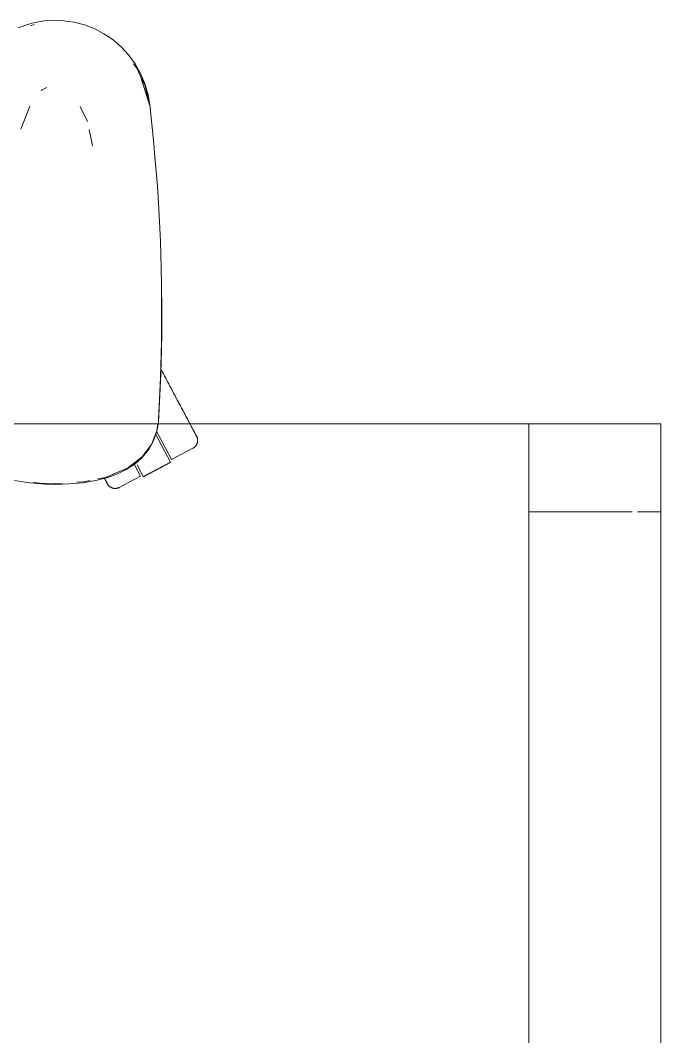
# Model space of a CAD drawing. Header units: millimetres. Extents: x 155927 to 295199, y -4084 to 97293.
# Drawn here: x 158167.8 to 158459.2, y 21231.5 to 21694.4 of the extents above; entities that cross this region are included whole.
import ezdxf

# ---------------------------------------------------------------- set-up
doc = ezdxf.new("R2010")
doc.units = ezdxf.units.MM
doc.header["$MEASUREMENT"] = 0
doc.layers.add('G-IMPT', color=8, linetype='CONTINUOUS', lineweight=9)
doc.layers.add('I-FURN', color=8, linetype='CONTINUOUS', lineweight=9)

msp = doc.modelspace()

# ---------------------------------------------------------------- linework, layer by layer
at = {"layer": 'G-IMPT'}
for p, q in [((158173.72, 21693.19), (158171.59, 21692.63)), ((158178.67, 21694.07), (158173.72, 21693.19)), ((158183.71, 21694.37), (158178.67, 21694.07)), ((158183.71, 21694.37), (158187.56, 21694.2)), ((158192.07, 21693.55), (158187.56, 21694.2)), ((158192.07, 21693.55), (158196.94, 21692.29)), ((158166.82, 21690.92), (158171.59, 21692.63)), ((158172.37, 21691.93), (158174.06, 21692.45)), ((158201.65, 21690.45), (158196.94, 21692.29)), ((158205.81, 21688.26), (158201.65, 21690.45)), ((158205.81, 21688.26), (158209.98, 21685.43)), ((158209.98, 21685.43), (158213.81, 21682.11)), ((158216.98, 21678.67), (158213.81, 21682.11)), ((158216.98, 21678.67), (158219.98, 21674.59)), ((158219.28, 21674.63), (158220.88, 21672.52)), ((158222.49, 21670.15), (158219.98, 21674.59)), ((158224.62, 21664.46), (158220.88, 21672.52)), ((158222.49, 21670.15), (158224.3, 21665.91)), ((158226.66, 21655.49), (158222.83, 21667.95)), ((158222.83, 21667.95), (158225.74, 21658.81)), ((158224.3, 21665.91), (158225.77, 21661.05)), ((158177.66, 21662.74), (158177.21, 21662.44)), ((158179.88, 21663.75), (158177.66, 21662.74)), ((158224.62, 21664.46), (158226.53, 21656.06)), ((158226.66, 21656), (158225.77, 21661.05)), ((158226.66, 21655.49), (158225.74, 21658.81)), ((158228.57, 21638.08), (158226.66, 21656)), ((158167.99, 21644.79), (158172.14, 21655.21)), ((158195.09, 21655.12), (158198.35, 21648.34)), ((158200.69, 21637.29), (158199.12, 21644.72)), ((158228.91, 21633.95), (158228.57, 21638.08)), ((158230.16, 21618.89), (158228.91, 21633.95)), ((158229.51, 21627.07), (158229.34, 21628.75)), ((158230.16, 21618.89), (158230.49, 21613.8)), ((158230.49, 21613.8), (158231.3, 21599.66)), ((158231.55, 21593.64), (158231.3, 21599.66)), ((158231.55, 21593.64), (158231.94, 21581.88)), ((158231.69, 21588.75), (158231.8, 21586.82)), ((158231.8, 21586.82), (158231.81, 21585.32)), ((158232.1, 21573.46), (158231.94, 21581.88)), ((158232.1, 21573.46), (158231.99, 21543.44)), ((158232.1, 21573.46), (158232.15, 21553.28)), ((158232.1, 21573.46), (158232.19, 21562.67)), ((158231.99, 21543.44), (158232.19, 21562.67)), ((158232.15, 21553.28), (158231.65, 21531.88)), ((158232.15, 21553.28), (158231.68, 21533.09)), ((158232.15, 21553.28), (158231.99, 21543.44)), ((158232.13, 21551.24), (158232.06, 21549.33)), ((158232.11, 21553.28), (158232.13, 21551.24)), ((158231.99, 21543.44), (158231.65, 21531.88)), ((158231.68, 21533.09), (158230.6, 21511.31)), ((158231.65, 21531.88), (158230.6, 21511.31)), ((158231.68, 21533.09), (158230.71, 21512.91)), ((158231.65, 21531.88), (158231.68, 21533.09)), ((158230.6, 21511.31), (158230.71, 21512.91)), ((158229.88, 21507.44), (158230.36, 21510.61)), ((158229.9, 21507.26), (158230.34, 21509.66)), ((158230.6, 21511.31), (158230.34, 21509.66)), ((158229.88, 21507.44), (158227.47, 21501.25)), ((158228.14, 21502.28), (158229.53, 21505.92)), ((158229.9, 21507.26), (158229.53, 21505.92)), ((158226.18, 21498.84), (158223.1, 21495.1)), ((158227.47, 21501.25), (158223.3, 21495.62)), ((158228.14, 21502.28), (158226.18, 21498.84)), ((158223.3, 21495.62), (158216.51, 21490.41)), ((158220.07, 21492.44), (158223.1, 21495.1)), ((158216.02, 21489.78), (158211.94, 21487.8)), ((158216.51, 21490.41), (158212.12, 21488.57)), ((158216.02, 21489.78), (158220.07, 21492.44)), ((158165.13, 21484.82), (158171.89, 21483.7)), ((158196.2, 21483.78), (158202.13, 21484.78)), ((158199.52, 21484.81), (158196.54, 21484.2)), ((158207.61, 21486.21), (158202.13, 21484.78)), ((158206.5, 21486.24), (158203.03, 21485.53)), ((158206.5, 21486.24), (158212.12, 21488.57)), ((158207.61, 21486.21), (158211.94, 21487.8)), ((158179.2, 21483.13), (158171.89, 21483.7)), ((158176.54, 21483.64), (158173.76, 21484.04)), ((158176.54, 21483.64), (158183.71, 21483.41)), ((158179.2, 21483.13), (158183.71, 21483.04)), ((158186.82, 21483.6), (158183.71, 21483.41)), ((158183.71, 21483.04), (158190.05, 21483.22)), ((158196.2, 21483.78), (158190.05, 21483.22)), ((158196.54, 21484.2), (158193.33, 21484))]:
    msp.add_line(p, q, dxfattribs=at)
at = {"layer": 'I-FURN'}
for p, q in [((158232.13, 21534.79), (158231.6, 21535.78)), ((158231.84, 21535.32), (158232.37, 21534.34)), ((158232.65, 21533.8), (158232.13, 21534.79)), ((158232.37, 21534.34), (158232.9, 21533.34)), ((158233.18, 21532.8), (158232.65, 21533.8)), ((158232.9, 21533.34), (158233.43, 21532.34)), ((158233.72, 21531.8), (158233.18, 21532.8)), ((158233.43, 21532.34), (158233.96, 21531.34)), ((158234.25, 21530.8), (158233.72, 21531.8)), ((158233.96, 21531.34), (158234.5, 21530.34)), ((158234.79, 21529.79), (158234.25, 21530.8)), ((158234.5, 21530.34), (158235.03, 21529.33)), ((158235.32, 21528.79), (158234.79, 21529.79)), ((158235.03, 21529.33), (158235.57, 21528.33)), ((158235.85, 21527.79), (158235.32, 21528.79)), ((158235.57, 21528.33), (158236.1, 21527.32)), ((158236.38, 21526.79), (158235.85, 21527.79)), ((158236.1, 21527.32), (158236.63, 21526.33)), ((158236.91, 21525.79), (158236.38, 21526.79)), ((158236.63, 21526.33), (158237.16, 21525.34)), ((158237.44, 21524.8), (158236.91, 21525.79)), ((158237.16, 21525.34), (158237.68, 21524.35)), ((158237.96, 21523.83), (158237.44, 21524.8)), ((158237.68, 21524.35), (158238.2, 21523.38)), ((158238.47, 21522.86), (158237.96, 21523.83)), ((158238.2, 21523.38), (158238.71, 21522.42)), ((158238.98, 21521.9), (158238.47, 21522.86)), ((158238.71, 21522.42), (158239.21, 21521.46)), ((158239.48, 21520.96), (158238.98, 21521.9)), ((158239.21, 21521.46), (158239.71, 21520.53)), ((158239.98, 21520.03), (158239.48, 21520.96)), ((158239.71, 21520.53), (158240.2, 21519.6)), ((158240.46, 21519.11), (158239.98, 21520.03)), ((158240.2, 21519.6), (158240.69, 21518.7)), ((158240.94, 21518.22), (158240.46, 21519.11)), ((158240.69, 21518.7), (158241.16, 21517.81)), ((158241.41, 21517.34), (158240.94, 21518.22)), ((158241.16, 21517.81), (158241.62, 21516.94)), ((158241.86, 21516.48), (158241.41, 21517.34)), ((158241.62, 21516.94), (158242.07, 21516.1)), ((158242.31, 21515.65), (158241.86, 21516.48)), ((158242.74, 21514.84), (158242.31, 21515.65)), ((158243.16, 21514.05), (158242.74, 21514.84)), ((158243.56, 21513.29), (158243.16, 21514.05)), ((158243.95, 21512.55), (158243.56, 21513.29)), ((158244.33, 21511.84), (158243.95, 21512.55)), ((158459.25, 21510.61), (156862.83, 21510.61)), ((156862.83, 21510.61), (158459.25, 21510.61)), ((158244.69, 21511.17), (158244.33, 21511.84)), ((158245.03, 21510.52), (158244.69, 21511.17)), ((158245.36, 21509.9), (158245.03, 21510.52)), ((158245.67, 21509.32), (158245.36, 21509.9)), ((158245.51, 21509.63), (158245.81, 21509.06)), ((158245.97, 21508.77), (158245.67, 21509.32)), ((158245.81, 21509.06), (158246.09, 21508.52)), ((158246.24, 21508.25), (158245.97, 21508.77)), ((158246.09, 21508.52), (158246.36, 21508.02)), ((158246.5, 21507.77), (158246.24, 21508.25)), ((158246.36, 21508.02), (158246.61, 21507.56)), ((158246.73, 21507.32), (158246.5, 21507.77)), ((158399.25, 21510.61), (158399.25, 21470.61)), ((158399.25, 21075.61), (158399.25, 21510.61)), ((158459.25, 21510.61), (158399.25, 21510.61)), ((158399.25, 21510.61), (158459.25, 21510.61)), ((158459.25, 21510.61), (158459.25, 20710.61)), ((158459.25, 21470.61), (158459.25, 21510.61)), ((158459.25, 20710.61), (158459.25, 21510.61)), ((158459.25, 21510.61), (158459.25, 20710.61)), ((158229.47, 21505.71), (158236.12, 21493.2)), ((158236.66, 21494.33), (158229.92, 21506.99)), ((158246.61, 21507.56), (158246.84, 21507.13)), ((158246.95, 21506.91), (158246.73, 21507.32)), ((158246.84, 21507.13), (158247.05, 21506.74)), ((158247.15, 21506.54), (158246.95, 21506.91)), ((158247.05, 21506.74), (158247.23, 21506.38)), ((158247.33, 21506.2), (158247.15, 21506.54)), ((158247.23, 21506.38), (158247.4, 21506.06)), ((158247.49, 21505.91), (158247.33, 21506.2)), ((158247.4, 21506.06), (158247.55, 21505.78)), ((158247.62, 21505.65), (158247.49, 21505.91)), ((158247.55, 21505.78), (158247.68, 21505.54)), ((158247.74, 21505.43), (158247.62, 21505.65)), ((158247.68, 21505.54), (158247.79, 21505.34)), ((158247.84, 21505.25), (158247.74, 21505.43)), ((158247.79, 21505.34), (158247.87, 21505.18)), ((158247.91, 21505.11), (158247.84, 21505.25)), ((158247.87, 21505.18), (158247.94, 21505.06)), ((158247.96, 21505.01), (158247.91, 21505.11)), ((158247.94, 21505.06), (158247.98, 21504.97)), ((158248, 21504.95), (158247.96, 21505.01)), ((158247.98, 21504.97), (158248, 21504.93)), ((158248.01, 21504.93), (158248, 21504.95)), ((158248, 21504.93), (158248.01, 21504.93)), ((158248.01, 21504.93), (158248.08, 21504.78)), ((158248.08, 21504.78), (158248.15, 21504.64)), ((158248.15, 21504.64), (158248.21, 21504.49)), ((158248.21, 21504.49), (158248.26, 21504.34)), ((158248.26, 21504.34), (158248.31, 21504.18)), ((158248.31, 21504.18), (158248.35, 21504.03)), ((158248.35, 21504.03), (158248.39, 21503.87)), ((158248.39, 21503.87), (158248.42, 21503.71)), ((158248.42, 21503.71), (158248.45, 21503.55)), ((158248.45, 21503.55), (158248.46, 21503.39)), ((158248.46, 21503.39), (158248.47, 21503.23)), ((158248.47, 21503.23), (158248.48, 21503.07)), ((158248.48, 21503.07), (158248.48, 21502.91)), ((158236.66, 21494.33), (158246.34, 21499.48)), ((158246.38, 21499.5), (158246.34, 21499.48)), ((158246.52, 21499.58), (158246.38, 21499.5)), ((158246.66, 21499.66), (158246.52, 21499.58)), ((158246.79, 21499.75), (158246.66, 21499.66)), ((158246.92, 21499.85), (158246.79, 21499.75)), ((158247.04, 21499.95), (158246.92, 21499.85)), ((158247.16, 21500.06), (158247.04, 21499.95)), ((158247.28, 21500.17), (158247.16, 21500.06)), ((158247.39, 21500.28), (158247.28, 21500.17)), ((158247.5, 21500.4), (158247.39, 21500.28)), ((158247.6, 21500.53), (158247.5, 21500.4)), ((158247.7, 21500.66), (158247.6, 21500.53)), ((158247.79, 21500.79), (158247.7, 21500.66)), ((158247.88, 21500.92), (158247.79, 21500.79)), ((158247.96, 21501.06), (158247.88, 21500.92)), ((158248.04, 21501.21), (158247.96, 21501.06)), ((158248.11, 21501.35), (158248.04, 21501.21)), ((158248.17, 21501.5), (158248.11, 21501.35)), ((158248.23, 21501.65), (158248.17, 21501.5)), ((158248.29, 21501.8), (158248.23, 21501.65)), ((158248.33, 21501.95), (158248.29, 21501.8)), ((158248.37, 21502.11), (158248.33, 21501.95)), ((158248.41, 21502.27), (158248.37, 21502.11)), ((158248.43, 21502.43), (158248.41, 21502.27)), ((158248.45, 21502.59), (158248.43, 21502.43)), ((158248.47, 21502.75), (158248.45, 21502.59)), ((158248.48, 21502.91), (158248.47, 21502.75)), ((158222.53, 21486.82), (158219.77, 21492.01)), ((158223.76, 21486.63), (158220.94, 21491.92)), ((158236.12, 21493.2), (158223.76, 21486.63)), ((158223.85, 21486.46), (158236.21, 21493.03)), ((158205.99, 21485.96), (158206.22, 21485.53)), ((158206.34, 21485.32), (158206.12, 21485.73)), ((158206.22, 21485.53), (158206.43, 21485.14)), ((158206.53, 21484.94), (158206.34, 21485.32)), ((158206.43, 21485.14), (158206.62, 21484.78)), ((158206.71, 21484.61), (158206.53, 21484.94)), ((158206.62, 21484.78), (158206.79, 21484.47)), ((158206.87, 21484.31), (158206.71, 21484.61)), ((158206.79, 21484.47), (158206.94, 21484.19)), ((158212.84, 21481.67), (158222.53, 21486.82)), ((158207.01, 21484.05), (158206.87, 21484.31)), ((158206.94, 21484.19), (158207.06, 21483.95)), ((158207.13, 21483.83), (158207.01, 21484.05)), ((158207.06, 21483.95), (158207.17, 21483.74)), ((158207.22, 21483.65), (158207.13, 21483.83)), ((158207.17, 21483.74), (158207.26, 21483.58)), ((158207.3, 21483.51), (158207.22, 21483.65)), ((158207.26, 21483.58), (158207.32, 21483.46)), ((158207.35, 21483.41), (158207.3, 21483.51)), ((158207.32, 21483.46), (158207.37, 21483.38)), ((158207.38, 21483.35), (158207.35, 21483.41)), ((158207.37, 21483.38), (158207.39, 21483.34)), ((158207.39, 21483.33), (158207.38, 21483.35)), ((158207.39, 21483.34), (158207.39, 21483.33)), ((158207.41, 21483.29), (158207.39, 21483.33)), ((158207.49, 21483.15), (158207.41, 21483.29)), ((158207.58, 21483.02), (158207.49, 21483.15)), ((158207.67, 21482.88), (158207.58, 21483.02)), ((158207.76, 21482.75), (158207.67, 21482.88)), ((158207.87, 21482.63), (158207.76, 21482.75)), ((158207.97, 21482.51), (158207.87, 21482.63)), ((158208.08, 21482.39), (158207.97, 21482.51)), ((158208.2, 21482.28), (158208.08, 21482.39)), ((158208.32, 21482.17), (158208.2, 21482.28)), ((158208.44, 21482.07), (158208.32, 21482.17)), ((158208.57, 21481.97), (158208.44, 21482.07)), ((158208.7, 21481.88), (158208.57, 21481.97)), ((158208.84, 21481.79), (158208.7, 21481.88)), ((158208.98, 21481.71), (158208.84, 21481.79)), ((158209.12, 21481.63), (158208.98, 21481.71)), ((158209.27, 21481.56), (158209.12, 21481.63)), ((158209.41, 21481.5), (158209.27, 21481.56)), ((158209.56, 21481.44), (158209.41, 21481.5)), ((158209.72, 21481.39), (158209.56, 21481.44)), ((158209.87, 21481.34), (158209.72, 21481.39)), ((158210.03, 21481.3), (158209.87, 21481.34)), ((158210.18, 21481.27), (158210.03, 21481.3)), ((158210.34, 21481.24), (158210.18, 21481.27)), ((158210.5, 21481.22), (158210.34, 21481.24)), ((158210.66, 21481.2), (158210.5, 21481.22)), ((158210.82, 21481.2), (158210.66, 21481.2)), ((158210.99, 21481.19), (158210.82, 21481.2)), ((158211.15, 21481.2), (158210.99, 21481.19)), ((158211.31, 21481.21), (158211.15, 21481.2)), ((158211.47, 21481.23), (158211.31, 21481.21)), ((158211.63, 21481.25), (158211.47, 21481.23)), ((158211.79, 21481.28), (158211.63, 21481.25)), ((158211.94, 21481.32), (158211.79, 21481.28)), ((158212.1, 21481.36), (158211.94, 21481.32)), ((158212.25, 21481.41), (158212.1, 21481.36)), ((158212.4, 21481.46), (158212.25, 21481.41)), ((158212.55, 21481.53), (158212.4, 21481.46)), ((158212.7, 21481.59), (158212.55, 21481.53)), ((158212.84, 21481.67), (158212.7, 21481.59)), ((158399.25, 21470.61), (158399.25, 20750.61)), ((158446.35, 21470.61), (158399.25, 21470.61)), ((158446.35, 21470.61), (158399.25, 21470.61)), ((158459.25, 21470.61), (158448.67, 21470.61)), ((158459.25, 21470.61), (158448.67, 21470.61)), ((158459.25, 20750.61), (158459.25, 21470.61))]:
    msp.add_line(p, q, dxfattribs=at)

doc.saveas('drawing.dxf')
